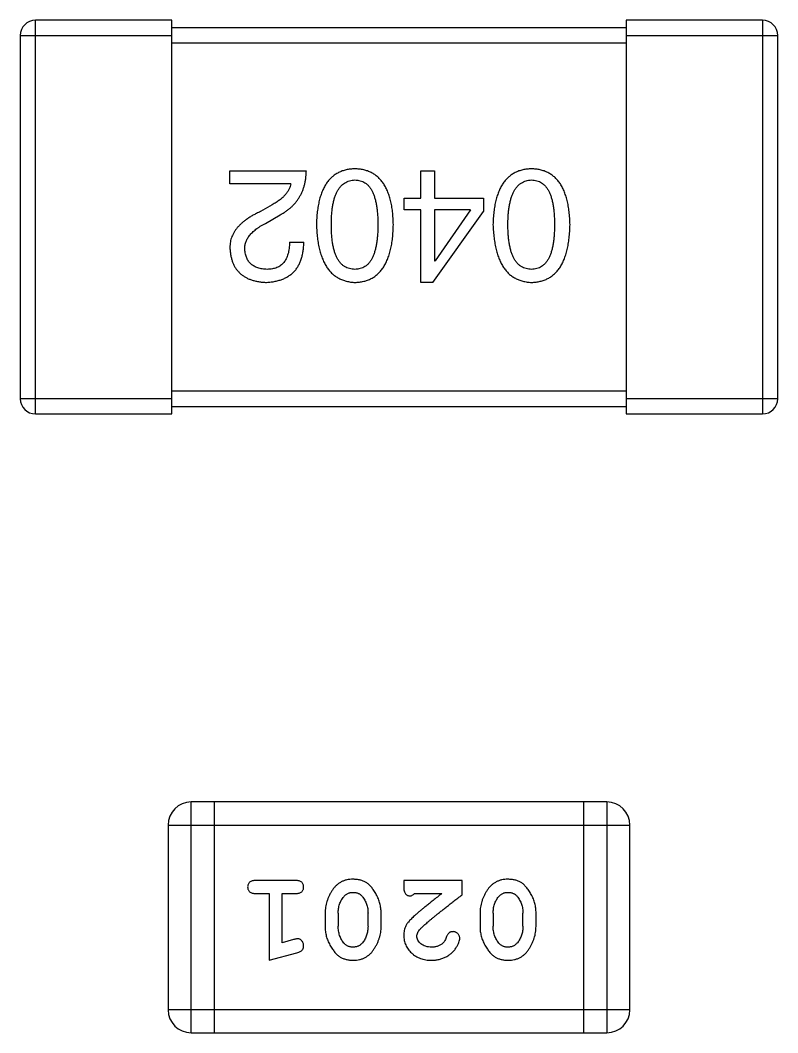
# Model space of a CAD drawing. Header units: millimetres. Extents: x 563 to 681, y 173 to 284.
# Drawn here: x 660.664 to 661.664, y 186.603 to 187.94 of the extents above; entities that cross this region are included whole.
import ezdxf

# ---------------------------------------------------------------- set-up
doc = ezdxf.new("R2010")
doc.units = ezdxf.units.MM
doc.header["$LTSCALE"] = 30.734
doc.layers.get('0').update_dxf_attribs({"linetype": 'CONTINUOUS'})

msp = doc.modelspace()

# ---------------------------------------------------------------- linework, layer by layer
at = {"linetype": 'Continuous'}
for p, q in [((660.8644, 187.9403), (660.6844, 187.9403)), ((660.6844, 187.4203), (660.6844, 187.9403)), ((660.8644, 187.4203), (660.8644, 187.9403)), ((661.6444, 187.9403), (661.4644, 187.9403)), ((661.4644, 187.9403), (661.4644, 187.4203)), ((661.6444, 187.9403), (661.6444, 187.4203)), ((661.4644, 187.9303), (660.8644, 187.9303)), ((660.6644, 187.9203), (660.8644, 187.9203)), ((660.6644, 187.9203), (660.6644, 187.4403)), ((661.4644, 187.9203), (661.6644, 187.9203)), ((661.6644, 187.4403), (661.6644, 187.9203)), ((660.8644, 187.9103), (661.4644, 187.9103)), ((660.9413, 187.7416), (661.0421, 187.7416)), ((660.9413, 187.7244), (660.9413, 187.7416)), ((661.1933, 187.7416), (661.2113, 187.7416)), ((661.1933, 187.7055), (661.1933, 187.7416)), ((661.2113, 187.7416), (661.2113, 187.7055)), ((661.0216, 187.7244), (660.9413, 187.7244)), ((661.1711, 187.7055), (661.1933, 187.7055)), ((661.1711, 187.6899), (661.1711, 187.7055)), ((661.2113, 187.7055), (661.2761, 187.7055)), ((661.2761, 187.7055), (661.2761, 187.6875)), ((660.997, 187.6965), (660.9814, 187.6875)), ((661.1933, 187.6899), (661.1711, 187.6899)), ((661.1933, 187.594), (661.1933, 187.6899)), ((661.2089, 187.594), (661.2761, 187.6875)), ((661.2589, 187.6899), (661.2113, 187.6899)), ((661.2113, 187.6899), (661.2113, 187.6227)), ((661.2589, 187.6899), (661.2121, 187.6227)), ((660.988, 187.6719), (661.0077, 187.6834)), ((661.02, 187.6473), (661.0388, 187.6473)), ((661.2113, 187.6227), (661.2121, 187.6227)), ((661.2089, 187.594), (661.1933, 187.594)), ((661.4644, 187.4503), (660.8644, 187.4503)), ((660.8644, 187.4403), (660.6644, 187.4403)), ((660.8644, 187.4303), (661.4644, 187.4303)), ((661.6644, 187.4403), (661.4644, 187.4403)), ((660.6844, 187.4203), (660.8644, 187.4203)), ((661.4644, 187.4203), (661.6444, 187.4203)), ((661.4387, 186.9077), (660.8901, 186.9077)), ((660.8901, 186.6029), (660.8901, 186.9077)), ((660.9206, 186.9077), (660.9206, 186.6029)), ((661.4082, 186.9077), (661.4082, 186.6029)), ((661.4387, 186.9077), (661.4387, 186.6029)), ((660.8596, 186.8772), (661.4692, 186.8772)), ((660.8596, 186.8772), (660.8596, 186.6333)), ((661.4692, 186.6333), (661.4692, 186.8772)), ((661.0275, 186.804), (660.9756, 186.804)), ((661.2478, 186.804), (661.1707, 186.804)), ((661.1707, 186.804), (661.1707, 186.7962)), ((661.2478, 186.7851), (661.2478, 186.804)), ((660.9756, 186.7867), (660.9929, 186.7867)), ((660.9929, 186.7867), (660.9929, 186.6986)), ((661.0102, 186.7867), (661.0275, 186.7867)), ((661.0102, 186.7218), (661.0102, 186.7867)), ((661.1848, 186.7867), (661.221, 186.7867)), ((661.0669, 186.761), (661.0669, 186.7432)), ((661.0842, 186.7607), (661.0842, 186.7435)), ((661.1235, 186.7435), (661.1235, 186.7607)), ((661.1408, 186.7432), (661.1408, 186.761)), ((661.2714, 186.761), (661.2714, 186.7432)), ((661.2887, 186.7607), (661.2887, 186.7435)), ((661.328, 186.7435), (661.328, 186.7607)), ((661.3453, 186.7432), (661.3453, 186.761)), ((661.0252, 186.7259), (661.0102, 186.7218)), ((660.9929, 186.6986), (661.0295, 186.7085)), ((661.4692, 186.6333), (660.8596, 186.6333)), ((660.8901, 186.6029), (661.4387, 186.6029))]:
    msp.add_line(p, q, dxfattribs=at)
for centre, radius, start, end in [((660.6844, 187.9203), 0.02, 90, 180), ((661.6444, 187.9203), 0.02, 0, 90), ((660.6844, 187.4403), 0.02, 180, 270), ((661.6444, 187.4403), 0.02, 270, 0), ((660.8901, 186.8772), 0.0305, 90, 180), ((661.4387, 186.8772), 0.0305, 0, 90), ((660.8901, 186.6333), 0.0305, 180, 270), ((661.4387, 186.6333), 0.0305, 270, 0)]:
    msp.add_arc(centre, radius, start, end, dxfattribs=at)
for points, knots in [([(661.0077, 187.6834), (661.009, 187.6841), (661.0117, 187.6856), (661.0155, 187.6882), (661.0191, 187.6908), (661.0224, 187.6937), (661.0255, 187.6967), (661.0283, 187.7), (661.0309, 187.7033), (661.0331, 187.7069), (661.0352, 187.7106), (661.0369, 187.7146), (661.0385, 187.7186), (661.0397, 187.7229), (661.0407, 187.7273), (661.0414, 187.7319), (661.0419, 187.7367), (661.042, 187.7399), (661.0421, 187.7416)], [0, 0, 0, 0, 0.065828, 0.130094, 0.192451, 0.254037, 0.313974, 0.373757, 0.433048, 0.492243, 0.551902, 0.611758, 0.672678, 0.734814, 0.798569, 0.863693, 0.930488, 1, 1, 1, 1]), ([(661.1062, 187.744), (661.1042, 187.7439), (661.1003, 187.7438), (661.0947, 187.7428), (661.0895, 187.7413), (661.0846, 187.7392), (661.08, 187.7366), (661.0759, 187.7333), (661.0721, 187.7295), (661.0688, 187.7252), (661.0658, 187.7202), (661.0632, 187.7147), (661.0609, 187.7087), (661.0591, 187.7021), (661.0576, 187.6949), (661.0565, 187.6872), (661.0557, 187.6789), (661.0555, 187.6732), (661.0554, 187.6703)], [0, 0, 0, 0, 0.059134, 0.115603, 0.169236, 0.221572, 0.273254, 0.32474, 0.377319, 0.431815, 0.488555, 0.548609, 0.612242, 0.680182, 0.75251, 0.829782, 0.91231, 1, 1, 1, 1]), ([(661.157, 187.6703), (661.1569, 187.6732), (661.1567, 187.6789), (661.156, 187.6872), (661.1549, 187.6949), (661.1533, 187.7021), (661.1515, 187.7087), (661.1492, 187.7147), (661.1466, 187.7202), (661.1436, 187.7252), (661.1403, 187.7296), (661.1365, 187.7333), (661.1324, 187.7366), (661.1279, 187.7392), (661.123, 187.7413), (661.1177, 187.7428), (661.1121, 187.7438), (661.1082, 187.7439), (661.1062, 187.744)], [0, 0, 0, 0, 0.087693, 0.170223, 0.247496, 0.319826, 0.387768, 0.451403, 0.511459, 0.568358, 0.622671, 0.675251, 0.726739, 0.778422, 0.830759, 0.884394, 0.940865, 1, 1, 1, 1]), ([(661.3394, 187.744), (661.3374, 187.7439), (661.3335, 187.7438), (661.3279, 187.7428), (661.3226, 187.7413), (661.3177, 187.7392), (661.3132, 187.7366), (661.3091, 187.7333), (661.3053, 187.7295), (661.3019, 187.7252), (661.2989, 187.7202), (661.2963, 187.7147), (661.2941, 187.7087), (661.2922, 187.7021), (661.2907, 187.6949), (661.2896, 187.6872), (661.2888, 187.6789), (661.2886, 187.6732), (661.2885, 187.6703)], [0, 0, 0, 0, 0.059134, 0.115603, 0.169236, 0.221572, 0.273254, 0.32474, 0.377319, 0.431815, 0.488555, 0.548609, 0.612242, 0.680182, 0.75251, 0.829782, 0.91231, 1, 1, 1, 1]), ([(661.3902, 187.6703), (661.3901, 187.6732), (661.3899, 187.6789), (661.3891, 187.6872), (661.388, 187.6949), (661.3865, 187.7021), (661.3846, 187.7087), (661.3824, 187.7147), (661.3798, 187.7202), (661.3768, 187.7252), (661.3734, 187.7296), (661.3697, 187.7333), (661.3655, 187.7366), (661.361, 187.7392), (661.3561, 187.7413), (661.3509, 187.7428), (661.3452, 187.7438), (661.3414, 187.7439), (661.3394, 187.744)], [0, 0, 0, 0, 0.087693, 0.170223, 0.247496, 0.319826, 0.387768, 0.451403, 0.511459, 0.568358, 0.622671, 0.675251, 0.726739, 0.778422, 0.830759, 0.884394, 0.940865, 1, 1, 1, 1]), ([(661.0216, 187.7244), (661.0213, 187.7231), (661.0208, 187.7204), (661.0192, 187.7167), (661.017, 187.713), (661.0142, 187.7095), (661.0108, 187.706), (661.0068, 187.7027), (661.0021, 187.6995), (660.9988, 187.6975), (660.997, 187.6965)], [0, 0, 0, 0, 0.103034, 0.208166, 0.318255, 0.434664, 0.559728, 0.695394, 0.841708, 1, 1, 1, 1]), ([(661.0751, 187.6703), (661.0751, 187.6726), (661.0751, 187.6772), (661.0755, 187.6838), (661.0761, 187.6899), (661.0769, 187.6956), (661.078, 187.7009), (661.0793, 187.7057), (661.0809, 187.7101), (661.0827, 187.7141), (661.0848, 187.7176), (661.0871, 187.7206), (661.0897, 187.7232), (661.0925, 187.7253), (661.0956, 187.727), (661.0989, 187.7283), (661.1025, 187.729), (661.105, 187.7292), (661.1062, 187.7293)], [0, 0, 0, 0, 0.094834, 0.184067, 0.267029, 0.344713, 0.417334, 0.484367, 0.546941, 0.604717, 0.65953, 0.710539, 0.759381, 0.806382, 0.853027, 0.900623, 0.949121, 1, 1, 1, 1]), ([(661.1062, 187.7293), (661.1074, 187.7292), (661.1098, 187.7291), (661.1133, 187.7285), (661.1166, 187.7273), (661.1195, 187.7256), (661.1223, 187.7235), (661.1248, 187.721), (661.1271, 187.718), (661.1291, 187.7145), (661.1308, 187.7105), (661.1324, 187.7061), (661.1336, 187.7013), (661.1347, 187.696), (661.1355, 187.6902), (661.1361, 187.6839), (661.1365, 187.6773), (661.1365, 187.6726), (661.1365, 187.6703)], [0, 0, 0, 0, 0.049766, 0.097012, 0.143225, 0.188786, 0.235079, 0.282962, 0.333687, 0.387747, 0.445963, 0.508657, 0.576545, 0.649868, 0.72822, 0.812712, 0.903543, 1, 1, 1, 1]), ([(661.3082, 187.6703), (661.3082, 187.6726), (661.3083, 187.6772), (661.3086, 187.6838), (661.3092, 187.6899), (661.3101, 187.6956), (661.3112, 187.7009), (661.3125, 187.7057), (661.3141, 187.7101), (661.3159, 187.7141), (661.318, 187.7176), (661.3203, 187.7206), (661.3228, 187.7232), (661.3257, 187.7253), (661.3288, 187.727), (661.3321, 187.7283), (661.3356, 187.729), (661.3381, 187.7292), (661.3394, 187.7293)], [0, 0, 0, 0, 0.094834, 0.184067, 0.267029, 0.344713, 0.417334, 0.484367, 0.546941, 0.604717, 0.65953, 0.710539, 0.759381, 0.806382, 0.853027, 0.900623, 0.949121, 1, 1, 1, 1]), ([(661.3394, 187.7293), (661.3406, 187.7292), (661.343, 187.7291), (661.3465, 187.7285), (661.3497, 187.7273), (661.3527, 187.7256), (661.3554, 187.7235), (661.358, 187.721), (661.3602, 187.718), (661.3622, 187.7145), (661.364, 187.7105), (661.3656, 187.7061), (661.3668, 187.7013), (661.3679, 187.696), (661.3687, 187.6902), (661.3693, 187.6839), (661.3696, 187.6773), (661.3697, 187.6726), (661.3697, 187.6703)], [0, 0, 0, 0, 0.049766, 0.097012, 0.143225, 0.188786, 0.235079, 0.282962, 0.333687, 0.387747, 0.445963, 0.508657, 0.576545, 0.649868, 0.72822, 0.812712, 0.903543, 1, 1, 1, 1]), ([(660.9814, 187.6875), (660.9797, 187.6867), (660.9764, 187.6852), (660.9717, 187.6827), (660.9673, 187.6801), (660.9633, 187.6774), (660.9596, 187.6746), (660.9562, 187.6718), (660.9532, 187.6688), (660.9505, 187.6658), (660.9481, 187.6627), (660.9461, 187.6595), (660.9445, 187.6562), (660.9431, 187.6528), (660.9421, 187.6493), (660.9415, 187.6457), (660.9412, 187.642), (660.9412, 187.6395), (660.9413, 187.6383)], [0, 0, 0, 0, 0.082731, 0.161257, 0.236138, 0.307554, 0.375712, 0.440848, 0.502916, 0.562567, 0.619798, 0.675716, 0.73039, 0.78386, 0.837315, 0.890547, 0.944917, 1, 1, 1, 1]), ([(660.9609, 187.6375), (660.9609, 187.6383), (660.9608, 187.6399), (660.961, 187.6423), (660.9614, 187.6447), (660.962, 187.647), (660.9629, 187.6493), (660.964, 187.6516), (660.9653, 187.6538), (660.9669, 187.6559), (660.9687, 187.6581), (660.9708, 187.6602), (660.9731, 187.6622), (660.9756, 187.6643), (660.9783, 187.6662), (660.9813, 187.6682), (660.9846, 187.6701), (660.9868, 187.6713), (660.988, 187.6719)], [0, 0, 0, 0, 0.052237, 0.103888, 0.155485, 0.207395, 0.259864, 0.31356, 0.369176, 0.4266, 0.486836, 0.550048, 0.61567, 0.685271, 0.75824, 0.834614, 0.915635, 1, 1, 1, 1]), ([(661.0554, 187.6703), (661.0555, 187.6672), (661.0558, 187.6614), (661.0566, 187.6529), (661.0578, 187.645), (661.0594, 187.6377), (661.0613, 187.6309), (661.0635, 187.6247), (661.0662, 187.619), (661.0692, 187.6139), (661.0726, 187.6094), (661.0763, 187.6054), (661.0804, 187.6021), (661.0849, 187.5993), (661.0897, 187.5971), (661.0949, 187.5955), (661.1004, 187.5944), (661.1043, 187.5941), (661.1062, 187.594)], [0, 0, 0, 0, 0.088475, 0.171606, 0.249595, 0.322626, 0.391327, 0.455765, 0.516374, 0.573675, 0.628522, 0.681161, 0.732559, 0.783563, 0.83504, 0.887639, 0.942585, 1, 1, 1, 1]), ([(661.1062, 187.6112), (661.105, 187.6113), (661.1025, 187.6114), (661.0989, 187.6121), (661.0956, 187.6132), (661.0925, 187.6148), (661.0897, 187.617), (661.0871, 187.6195), (661.0848, 187.6226), (661.0827, 187.626), (661.0809, 187.63), (661.0793, 187.6344), (661.078, 187.6392), (661.0769, 187.6446), (661.0761, 187.6503), (661.0755, 187.6566), (661.0751, 187.6633), (661.0751, 187.6679), (661.0751, 187.6703)], [0, 0, 0, 0, 0.050604, 0.098688, 0.145699, 0.191791, 0.238625, 0.286717, 0.337546, 0.391814, 0.449755, 0.512106, 0.579685, 0.652048, 0.730262, 0.814146, 0.904281, 1, 1, 1, 1]), ([(661.1365, 187.6703), (661.1365, 187.6679), (661.1365, 187.6633), (661.1361, 187.6566), (661.1355, 187.6503), (661.1348, 187.6446), (661.1336, 187.6393), (661.1324, 187.6344), (661.1308, 187.63), (661.1291, 187.6261), (661.1271, 187.6226), (661.1248, 187.6195), (661.1223, 187.617), (661.1196, 187.6149), (661.1166, 187.6132), (661.1133, 187.6121), (661.1098, 187.6114), (661.1074, 187.6113), (661.1062, 187.6112)], [0, 0, 0, 0, 0.096452, 0.187278, 0.271765, 0.350519, 0.423437, 0.491321, 0.554011, 0.612224, 0.666281, 0.717003, 0.764884, 0.811423, 0.856783, 0.902993, 0.950236, 1, 1, 1, 1]), ([(661.1062, 187.594), (661.1082, 187.5941), (661.1121, 187.5943), (661.1177, 187.5953), (661.123, 187.5969), (661.1279, 187.599), (661.1324, 187.6017), (661.1365, 187.6051), (661.1403, 187.609), (661.1436, 187.6135), (661.1466, 187.6186), (661.1492, 187.6243), (661.1515, 187.6305), (661.1533, 187.6374), (661.1549, 187.6448), (661.156, 187.6527), (661.1567, 187.6613), (661.1569, 187.6672), (661.157, 187.6703)], [0, 0, 0, 0, 0.057911, 0.113262, 0.165956, 0.217443, 0.268511, 0.319665, 0.372, 0.426129, 0.483365, 0.543779, 0.607756, 0.676562, 0.749704, 0.827713, 0.911177, 1, 1, 1, 1]), ([(661.2885, 187.6703), (661.2887, 187.6672), (661.2889, 187.6614), (661.2898, 187.6529), (661.291, 187.645), (661.2925, 187.6377), (661.2944, 187.6309), (661.2967, 187.6247), (661.2993, 187.619), (661.3023, 187.6139), (661.3057, 187.6094), (661.3094, 187.6054), (661.3135, 187.6021), (661.318, 187.5993), (661.3228, 187.5971), (661.328, 187.5955), (661.3336, 187.5944), (661.3374, 187.5941), (661.3394, 187.594)], [0, 0, 0, 0, 0.088475, 0.171606, 0.249595, 0.322626, 0.391327, 0.455765, 0.516374, 0.573675, 0.628522, 0.681161, 0.732559, 0.783563, 0.83504, 0.887639, 0.942585, 1, 1, 1, 1]), ([(661.3394, 187.6112), (661.3381, 187.6113), (661.3357, 187.6114), (661.3321, 187.6121), (661.3288, 187.6132), (661.3257, 187.6148), (661.3229, 187.617), (661.3203, 187.6195), (661.318, 187.6226), (661.3159, 187.626), (661.3141, 187.63), (661.3125, 187.6344), (661.3112, 187.6392), (661.3101, 187.6446), (661.3092, 187.6503), (661.3086, 187.6566), (661.3083, 187.6633), (661.3082, 187.6679), (661.3082, 187.6703)], [0, 0, 0, 0, 0.050604, 0.098688, 0.145699, 0.191791, 0.238625, 0.286717, 0.337546, 0.391814, 0.449755, 0.512106, 0.579685, 0.652048, 0.730262, 0.814146, 0.904281, 1, 1, 1, 1]), ([(661.3394, 187.594), (661.3414, 187.5941), (661.3452, 187.5943), (661.3509, 187.5953), (661.3561, 187.5969), (661.361, 187.599), (661.3655, 187.6017), (661.3697, 187.6051), (661.3734, 187.609), (661.3768, 187.6135), (661.3798, 187.6186), (661.3824, 187.6243), (661.3846, 187.6305), (661.3865, 187.6374), (661.388, 187.6448), (661.3891, 187.6527), (661.3899, 187.6613), (661.3901, 187.6672), (661.3902, 187.6703)], [0, 0, 0, 0, 0.057911, 0.113262, 0.165956, 0.217443, 0.268511, 0.319665, 0.372, 0.426129, 0.483365, 0.543779, 0.607756, 0.676562, 0.749704, 0.827713, 0.911177, 1, 1, 1, 1]), ([(661.3697, 187.6703), (661.3697, 187.6679), (661.3696, 187.6633), (661.3693, 187.6566), (661.3687, 187.6503), (661.3679, 187.6446), (661.3668, 187.6393), (661.3656, 187.6344), (661.364, 187.63), (661.3622, 187.6261), (661.3602, 187.6226), (661.358, 187.6195), (661.3554, 187.617), (661.3527, 187.6149), (661.3497, 187.6132), (661.3465, 187.6121), (661.343, 187.6114), (661.3406, 187.6113), (661.3394, 187.6112)], [0, 0, 0, 0, 0.096452, 0.187278, 0.271765, 0.350519, 0.423437, 0.491321, 0.554011, 0.612224, 0.666281, 0.717003, 0.764884, 0.811423, 0.856783, 0.902993, 0.950236, 1, 1, 1, 1]), ([(660.988, 187.594), (660.99, 187.5941), (660.994, 187.5943), (660.9996, 187.5951), (661.005, 187.5963), (661.0099, 187.5979), (661.0144, 187.5998), (661.0186, 187.6022), (661.0224, 187.6049), (661.0258, 187.6081), (661.0288, 187.6117), (661.0314, 187.6156), (661.0336, 187.6199), (661.0354, 187.6247), (661.0369, 187.6298), (661.0379, 187.6353), (661.0386, 187.6412), (661.0387, 187.6452), (661.0388, 187.6473)], [0, 0, 0, 0, 0.07282, 0.141057, 0.2062, 0.267672, 0.326735, 0.383519, 0.439188, 0.494454, 0.549628, 0.605958, 0.66397, 0.72402, 0.787502, 0.854127, 0.925065, 1, 1, 1, 1]), ([(661.02, 187.6473), (661.0199, 187.6458), (661.0198, 187.643), (661.0194, 187.6389), (661.0188, 187.6351), (661.0179, 187.6316), (661.0168, 187.6283), (661.0155, 187.6253), (661.014, 187.6227), (661.0122, 187.6203), (661.0103, 187.6181), (661.0081, 187.6163), (661.0057, 187.6147), (661.0031, 187.6134), (661.0002, 187.6125), (660.9972, 187.6118), (660.9939, 187.6113), (660.9916, 187.6113), (660.9905, 187.6112)], [0, 0, 0, 0, 0.082594, 0.15978, 0.232961, 0.301462, 0.365595, 0.426678, 0.484662, 0.540809, 0.595146, 0.648401, 0.702272, 0.757102, 0.813447, 0.872233, 0.934055, 1, 1, 1, 1]), ([(660.9413, 187.6383), (660.9414, 187.6366), (660.9417, 187.6333), (660.9425, 187.6285), (660.9436, 187.624), (660.945, 187.6199), (660.9468, 187.616), (660.9489, 187.6124), (660.9514, 187.6092), (660.9541, 187.6063), (660.9572, 187.6036), (660.9607, 187.6013), (660.9644, 187.5993), (660.9685, 187.5976), (660.9729, 187.5963), (660.9777, 187.5952), (660.9827, 187.5944), (660.9862, 187.5942), (660.988, 187.594)], [0, 0, 0, 0, 0.070688, 0.137741, 0.201612, 0.262778, 0.321223, 0.378455, 0.434411, 0.490146, 0.546362, 0.603392, 0.662208, 0.723401, 0.787372, 0.85442, 0.925153, 1, 1, 1, 1]), ([(660.9905, 187.6112), (660.9893, 187.6113), (660.9871, 187.6114), (660.9839, 187.6118), (660.981, 187.6124), (660.9782, 187.6131), (660.9756, 187.6141), (660.9732, 187.6152), (660.9711, 187.6166), (660.9691, 187.6181), (660.9674, 187.6199), (660.9658, 187.6218), (660.9645, 187.624), (660.9633, 187.6263), (660.9625, 187.6288), (660.9617, 187.6315), (660.9612, 187.6344), (660.961, 187.6364), (660.9609, 187.6375)], [0, 0, 0, 0, 0.076112, 0.148436, 0.216883, 0.281466, 0.34298, 0.402356, 0.459881, 0.51546, 0.571111, 0.62658, 0.683162, 0.741007, 0.801404, 0.863825, 0.930544, 1, 1, 1, 1]), ([(660.9756, 186.804), (660.9747, 186.804), (660.973, 186.804), (660.9707, 186.8035), (660.9688, 186.8028), (660.9672, 186.8017), (660.966, 186.8004), (660.9652, 186.7988), (660.9647, 186.7972), (660.9646, 186.796), (660.9646, 186.7954)], [0, 0, 0, 0, 0.169012, 0.317488, 0.445429, 0.560977, 0.67065, 0.776666, 0.88492, 1, 1, 1, 1]), ([(661.0385, 186.7954), (661.0385, 186.796), (661.0384, 186.7972), (661.0379, 186.7988), (661.0371, 186.8004), (661.036, 186.8017), (661.0344, 186.8028), (661.0324, 186.8035), (661.0301, 186.804), (661.0284, 186.804), (661.0275, 186.804)], [0, 0, 0, 0, 0.115051, 0.223278, 0.329269, 0.437893, 0.554681, 0.682591, 0.83103, 1, 1, 1, 1]), ([(661.1038, 186.8056), (661.1023, 186.8056), (661.0995, 186.8055), (661.0954, 186.8048), (661.0916, 186.8037), (661.088, 186.8021), (661.0847, 186.8), (661.0816, 186.7975), (661.0788, 186.7946), (661.0764, 186.7912), (661.0742, 186.7876), (661.0722, 186.7839), (661.0706, 186.7802), (661.0692, 186.7764), (661.0682, 186.7726), (661.0674, 186.7688), (661.0669, 186.7649), (661.0669, 186.7623), (661.0669, 186.761)], [0, 0, 0, 0, 0.067217, 0.131051, 0.19272, 0.252824, 0.312745, 0.373449, 0.436041, 0.501494, 0.567761, 0.632087, 0.695096, 0.757109, 0.817993, 0.878657, 0.939311, 1, 1, 1, 1]), ([(661.1408, 186.761), (661.1408, 186.7621), (661.1407, 186.7642), (661.1404, 186.7674), (661.14, 186.7705), (661.1392, 186.7736), (661.1384, 186.7766), (661.1372, 186.7796), (661.136, 186.7826), (661.1345, 186.7855), (661.1329, 186.7882), (661.1313, 186.7907), (661.1297, 186.793), (661.128, 186.7952), (661.1263, 186.797), (661.1246, 186.7987), (661.1229, 186.8001), (661.1205, 186.8017), (661.1173, 186.8033), (661.1131, 186.8046), (661.1086, 186.8055), (661.1054, 186.8055), (661.1038, 186.8056)], [0, 0, 0, 0, 0.049886, 0.09882, 0.148132, 0.19689, 0.246038, 0.295176, 0.345305, 0.395692, 0.445312, 0.491875, 0.535813, 0.577009, 0.616081, 0.652689, 0.687585, 0.720206, 0.785062, 0.85223, 0.923759, 1, 1, 1, 1]), ([(661.3083, 186.8056), (661.3068, 186.8056), (661.304, 186.8055), (661.2999, 186.8048), (661.2961, 186.8037), (661.2925, 186.8021), (661.2892, 186.8), (661.2861, 186.7975), (661.2833, 186.7946), (661.2809, 186.7912), (661.2787, 186.7876), (661.2767, 186.7839), (661.2751, 186.7802), (661.2737, 186.7764), (661.2727, 186.7726), (661.2719, 186.7688), (661.2715, 186.7649), (661.2714, 186.7623), (661.2714, 186.761)], [0, 0, 0, 0, 0.067217, 0.131051, 0.19272, 0.252824, 0.312745, 0.373449, 0.436041, 0.501494, 0.567761, 0.632087, 0.695096, 0.757109, 0.817993, 0.878657, 0.939311, 1, 1, 1, 1]), ([(661.3453, 186.761), (661.3453, 186.7621), (661.3453, 186.7642), (661.3449, 186.7674), (661.3445, 186.7705), (661.3438, 186.7736), (661.3429, 186.7766), (661.3418, 186.7796), (661.3405, 186.7826), (661.339, 186.7855), (661.3374, 186.7882), (661.3358, 186.7907), (661.3342, 186.793), (661.3325, 186.7952), (661.3308, 186.797), (661.3291, 186.7987), (661.3274, 186.8001), (661.325, 186.8017), (661.3219, 186.8033), (661.3177, 186.8046), (661.3131, 186.8055), (661.3099, 186.8055), (661.3083, 186.8056)], [0, 0, 0, 0, 0.049886, 0.09882, 0.148132, 0.19689, 0.246038, 0.295176, 0.345305, 0.395692, 0.445312, 0.491875, 0.535813, 0.577009, 0.616081, 0.652689, 0.687585, 0.720206, 0.785062, 0.85223, 0.923759, 1, 1, 1, 1]), ([(660.9646, 186.7954), (660.9646, 186.7948), (660.9647, 186.7936), (660.9652, 186.7919), (660.966, 186.7904), (660.9672, 186.7891), (660.9688, 186.788), (660.9707, 186.7872), (660.973, 186.7868), (660.9747, 186.7867), (660.9756, 186.7867)], [0, 0, 0, 0, 0.11517, 0.223509, 0.328254, 0.438012, 0.553651, 0.682263, 0.830856, 1, 1, 1, 1]), ([(661.0275, 186.7867), (661.0284, 186.7867), (661.0301, 186.7868), (661.0324, 186.7872), (661.0344, 186.788), (661.036, 186.7891), (661.0371, 186.7904), (661.0379, 186.7919), (661.0384, 186.7936), (661.0385, 186.7948), (661.0385, 186.7954)], [0, 0, 0, 0, 0.169102, 0.317658, 0.446239, 0.563118, 0.671828, 0.776546, 0.884858, 1, 1, 1, 1]), ([(661.0914, 186.7825), (661.0918, 186.7829), (661.0926, 186.7839), (661.0939, 186.785), (661.0954, 186.786), (661.0969, 186.7869), (661.0985, 186.7875), (661.1001, 186.788), (661.1019, 186.7882), (661.1031, 186.7883), (661.1037, 186.7883)], [0, 0, 0, 0, 0.129853, 0.25607, 0.380154, 0.49978, 0.62208, 0.743277, 0.868791, 1, 1, 1, 1]), ([(661.1037, 186.7883), (661.1043, 186.7883), (661.1056, 186.7883), (661.1074, 186.788), (661.1091, 186.7876), (661.1107, 186.787), (661.1122, 186.7863), (661.1135, 186.7853), (661.1147, 186.7843), (661.1155, 186.7834), (661.1158, 186.783)], [0, 0, 0, 0, 0.139844, 0.271849, 0.399162, 0.521619, 0.6402, 0.758957, 0.87828, 1, 1, 1, 1]), ([(661.1707, 186.7962), (661.1707, 186.7951), (661.1707, 186.7931), (661.1712, 186.7904), (661.1719, 186.7882), (661.1729, 186.7864), (661.1742, 186.7851), (661.1758, 186.7842), (661.1775, 186.7837), (661.1787, 186.7836), (661.1793, 186.7836)], [0, 0, 0, 0, 0.1844, 0.34094, 0.473574, 0.586824, 0.690029, 0.789175, 0.890445, 1, 1, 1, 1]), ([(661.2959, 186.7825), (661.2963, 186.7829), (661.2971, 186.7839), (661.2985, 186.785), (661.2999, 186.786), (661.3014, 186.7869), (661.303, 186.7875), (661.3046, 186.788), (661.3064, 186.7882), (661.3076, 186.7883), (661.3082, 186.7883)], [0, 0, 0, 0, 0.129853, 0.25607, 0.380154, 0.49978, 0.62208, 0.743277, 0.868791, 1, 1, 1, 1]), ([(661.3082, 186.7883), (661.3089, 186.7883), (661.3101, 186.7883), (661.3119, 186.788), (661.3136, 186.7876), (661.3152, 186.787), (661.3167, 186.7863), (661.318, 186.7853), (661.3193, 186.7843), (661.32, 186.7834), (661.3204, 186.783)], [0, 0, 0, 0, 0.139844, 0.271849, 0.399162, 0.521619, 0.6402, 0.758957, 0.87828, 1, 1, 1, 1]), ([(661.0842, 186.7607), (661.0842, 186.7618), (661.0842, 186.7638), (661.0846, 186.7669), (661.0851, 186.7698), (661.086, 186.7726), (661.0869, 186.7753), (661.0882, 186.7778), (661.0897, 186.7803), (661.0908, 186.7817), (661.0914, 186.7825)], [0, 0, 0, 0, 0.135449, 0.266263, 0.393429, 0.516942, 0.639128, 0.758779, 0.879341, 1, 1, 1, 1]), ([(661.1158, 186.783), (661.1165, 186.7822), (661.1177, 186.7806), (661.1192, 186.7781), (661.1206, 186.7755), (661.1216, 186.7727), (661.1225, 186.7699), (661.1231, 186.7669), (661.1234, 186.7638), (661.1235, 186.7618), (661.1235, 186.7607)], [0, 0, 0, 0, 0.124927, 0.248361, 0.370889, 0.492583, 0.61616, 0.741472, 0.869044, 1, 1, 1, 1]), ([(661.1793, 186.7836), (661.1798, 186.7836), (661.1807, 186.7837), (661.1821, 186.7844), (661.1835, 186.7854), (661.1844, 186.7862), (661.1848, 186.7867)], [0, 0, 0, 0, 0.20611, 0.432681, 0.695597, 1, 1, 1, 1]), ([(661.221, 186.7867), (661.219, 186.7852), (661.2152, 186.7822), (661.2097, 186.7778), (661.2048, 186.7739), (661.2003, 186.7703), (661.1964, 186.7672), (661.1929, 186.7643), (661.19, 186.7619), (661.1883, 186.7604), (661.1875, 186.7597)], [0, 0, 0, 0, 0.176662, 0.337826, 0.484741, 0.617764, 0.73494, 0.837793, 0.926412, 1, 1, 1, 1]), ([(661.1928, 186.7402), (661.1932, 186.7406), (661.1942, 186.7416), (661.1958, 186.7431), (661.1976, 186.7449), (661.1998, 186.7468), (661.2023, 186.7489), (661.205, 186.7513), (661.208, 186.7538), (661.2113, 186.7565), (661.2149, 186.7594), (661.2188, 186.7625), (661.2229, 186.7658), (661.2273, 186.7693), (661.2321, 186.773), (661.237, 186.7769), (661.2423, 186.7809), (661.2459, 186.7837), (661.2478, 186.7851)], [0, 0, 0, 0, 0.026647, 0.057942, 0.094152, 0.134806, 0.180631, 0.231142, 0.286385, 0.346321, 0.411439, 0.481035, 0.555329, 0.634592, 0.718826, 0.807759, 0.901393, 1, 1, 1, 1]), ([(661.2887, 186.7607), (661.2887, 186.7618), (661.2888, 186.7638), (661.2891, 186.7669), (661.2896, 186.7698), (661.2905, 186.7726), (661.2914, 186.7753), (661.2927, 186.7778), (661.2942, 186.7803), (661.2953, 186.7817), (661.2959, 186.7825)], [0, 0, 0, 0, 0.135449, 0.266263, 0.393429, 0.516942, 0.639128, 0.758779, 0.879341, 1, 1, 1, 1]), ([(661.3204, 186.783), (661.321, 186.7822), (661.3222, 186.7806), (661.3237, 186.7781), (661.3251, 186.7755), (661.3261, 186.7727), (661.327, 186.7699), (661.3276, 186.7669), (661.3279, 186.7638), (661.328, 186.7618), (661.328, 186.7607)], [0, 0, 0, 0, 0.124927, 0.248361, 0.370889, 0.492583, 0.61616, 0.741472, 0.869044, 1, 1, 1, 1]), ([(661.1875, 186.7597), (661.1866, 186.7589), (661.1849, 186.7574), (661.1825, 186.7552), (661.1804, 186.7531), (661.1785, 186.7511), (661.1769, 186.7492), (661.1756, 186.7475), (661.1744, 186.7458), (661.1733, 186.7438), (661.1722, 186.7412), (661.1713, 186.738), (661.1708, 186.7348), (661.1707, 186.7325), (661.1707, 186.7314)], [0, 0, 0, 0, 0.103002, 0.197728, 0.285279, 0.365235, 0.437224, 0.502446, 0.560545, 0.611446, 0.707576, 0.80349, 0.900532, 1, 1, 1, 1]), ([(661.0669, 186.7432), (661.0669, 186.7422), (661.0669, 186.74), (661.0672, 186.7368), (661.0677, 186.7337), (661.0684, 186.7306), (661.0693, 186.7275), (661.0704, 186.7245), (661.0717, 186.7216), (661.0732, 186.7187), (661.0748, 186.716), (661.0765, 186.7134), (661.0781, 186.7111), (661.0798, 186.709), (661.0815, 186.7071), (661.0832, 186.7055), (661.085, 186.704), (661.0873, 186.7025), (661.0905, 186.7009), (661.0947, 186.6996), (661.0992, 186.6988), (661.1024, 186.6987), (661.104, 186.6986)], [0, 0, 0, 0, 0.049855, 0.099516, 0.148482, 0.19758, 0.246804, 0.296268, 0.346517, 0.397047, 0.446826, 0.49336, 0.537801, 0.579207, 0.617974, 0.654833, 0.689171, 0.722088, 0.786392, 0.853518, 0.924186, 1, 1, 1, 1]), ([(661.0917, 186.7212), (661.0911, 186.722), (661.0899, 186.7236), (661.0884, 186.7261), (661.0871, 186.7288), (661.086, 186.7315), (661.0852, 186.7344), (661.0846, 186.7373), (661.0842, 186.7404), (661.0842, 186.7425), (661.0842, 186.7435)], [0, 0, 0, 0, 0.125331, 0.248948, 0.371201, 0.494032, 0.616811, 0.742104, 0.868849, 1, 1, 1, 1]), ([(661.104, 186.6986), (661.1054, 186.6987), (661.1082, 186.6987), (661.1123, 186.6994), (661.1162, 186.7006), (661.1197, 186.7021), (661.123, 186.7042), (661.1261, 186.7067), (661.1289, 186.7097), (661.1313, 186.7131), (661.1335, 186.7167), (661.1355, 186.7204), (661.1371, 186.7241), (661.1385, 186.7278), (661.1395, 186.7316), (661.1403, 186.7355), (661.1407, 186.7393), (661.1408, 186.7419), (661.1408, 186.7432)], [0, 0, 0, 0, 0.06692, 0.130834, 0.19258, 0.252759, 0.312631, 0.373411, 0.436359, 0.501894, 0.568244, 0.632472, 0.69556, 0.757163, 0.818592, 0.878885, 0.939235, 1, 1, 1, 1]), ([(661.1235, 186.7435), (661.1235, 186.7424), (661.1234, 186.7404), (661.1231, 186.7373), (661.1225, 186.7344), (661.1217, 186.7316), (661.1207, 186.7289), (661.1194, 186.7264), (661.118, 186.724), (661.1168, 186.7225), (661.1162, 186.7217)], [0, 0, 0, 0, 0.135446, 0.266257, 0.393419, 0.517936, 0.639137, 0.758785, 0.879345, 1, 1, 1, 1]), ([(661.188, 186.7305), (661.1881, 186.7312), (661.1882, 186.7329), (661.1892, 186.7353), (661.1907, 186.7378), (661.192, 186.7393), (661.1928, 186.7402)], [0, 0, 0, 0, 0.212836, 0.442809, 0.70317, 1, 1, 1, 1]), ([(661.2358, 186.7364), (661.2353, 186.7364), (661.2344, 186.7363), (661.233, 186.736), (661.2317, 186.7356), (661.2306, 186.7349), (661.2296, 186.734), (661.2287, 186.7328), (661.2279, 186.7314), (661.2275, 186.7304), (661.2273, 186.7298)], [0, 0, 0, 0, 0.127347, 0.246131, 0.359406, 0.470543, 0.586092, 0.711469, 0.847022, 1, 1, 1, 1]), ([(661.2446, 186.7279), (661.2446, 186.7285), (661.2445, 186.7296), (661.244, 186.7311), (661.2432, 186.7326), (661.2421, 186.7339), (661.2407, 186.735), (661.2392, 186.7358), (661.2375, 186.7363), (661.2364, 186.7364), (661.2358, 186.7364)], [0, 0, 0, 0, 0.120856, 0.239483, 0.360995, 0.490166, 0.620982, 0.746416, 0.870253, 1, 1, 1, 1]), ([(661.2714, 186.7432), (661.2714, 186.7422), (661.2714, 186.74), (661.2717, 186.7368), (661.2723, 186.7337), (661.2729, 186.7306), (661.2738, 186.7275), (661.275, 186.7245), (661.2763, 186.7216), (661.2778, 186.7187), (661.2794, 186.716), (661.281, 186.7134), (661.2826, 186.7111), (661.2843, 186.709), (661.286, 186.7071), (661.2877, 186.7055), (661.2895, 186.704), (661.2918, 186.7025), (661.295, 186.7009), (661.2992, 186.6996), (661.3037, 186.6988), (661.3069, 186.6987), (661.3085, 186.6986)], [0, 0, 0, 0, 0.049855, 0.099516, 0.148482, 0.19758, 0.246804, 0.296268, 0.346517, 0.397047, 0.446826, 0.49336, 0.537801, 0.579207, 0.617974, 0.654833, 0.689171, 0.722088, 0.786392, 0.853518, 0.924186, 1, 1, 1, 1]), ([(661.2962, 186.7212), (661.2956, 186.722), (661.2944, 186.7236), (661.2929, 186.7261), (661.2916, 186.7288), (661.2905, 186.7315), (661.2897, 186.7344), (661.2891, 186.7373), (661.2887, 186.7404), (661.2887, 186.7425), (661.2887, 186.7435)], [0, 0, 0, 0, 0.125331, 0.248948, 0.371201, 0.494032, 0.616811, 0.742104, 0.868849, 1, 1, 1, 1]), ([(661.3085, 186.6986), (661.3099, 186.6987), (661.3128, 186.6987), (661.3168, 186.6994), (661.3207, 186.7006), (661.3243, 186.7021), (661.3276, 186.7042), (661.3306, 186.7067), (661.3334, 186.7097), (661.3359, 186.7131), (661.3381, 186.7167), (661.34, 186.7204), (661.3416, 186.7241), (661.343, 186.7278), (661.344, 186.7316), (661.3448, 186.7355), (661.3452, 186.7393), (661.3453, 186.7419), (661.3453, 186.7432)], [0, 0, 0, 0, 0.06692, 0.130834, 0.19258, 0.252759, 0.312631, 0.373411, 0.436359, 0.501894, 0.568244, 0.632472, 0.69556, 0.757163, 0.818592, 0.878885, 0.939235, 1, 1, 1, 1]), ([(661.328, 186.7435), (661.328, 186.7424), (661.3279, 186.7404), (661.3276, 186.7373), (661.327, 186.7344), (661.3262, 186.7316), (661.3252, 186.7289), (661.3239, 186.7264), (661.3225, 186.724), (661.3213, 186.7225), (661.3208, 186.7217)], [0, 0, 0, 0, 0.135446, 0.266257, 0.393419, 0.517936, 0.639137, 0.758785, 0.879345, 1, 1, 1, 1]), ([(661.0307, 186.7269), (661.0303, 186.7269), (661.0296, 186.7269), (661.0283, 186.7267), (661.0268, 186.7263), (661.0258, 186.7261), (661.0252, 186.7259)], [0, 0, 0, 0, 0.183151, 0.413144, 0.682305, 1, 1, 1, 1]), ([(661.0385, 186.7177), (661.0385, 186.7183), (661.0385, 186.7195), (661.038, 186.7213), (661.0373, 186.7229), (661.0363, 186.7243), (661.035, 186.7255), (661.0337, 186.7263), (661.0322, 186.7268), (661.0312, 186.7269), (661.0307, 186.7269)], [0, 0, 0, 0, 0.138815, 0.27042, 0.39836, 0.52875, 0.654955, 0.771147, 0.884581, 1, 1, 1, 1]), ([(661.1162, 186.7217), (661.1158, 186.7213), (661.115, 186.7204), (661.1137, 186.7192), (661.1123, 186.7182), (661.1108, 186.7173), (661.1092, 186.7167), (661.1075, 186.7163), (661.1057, 186.716), (661.1045, 186.7159), (661.1039, 186.7159)], [0, 0, 0, 0, 0.13042, 0.256046, 0.378133, 0.498725, 0.620452, 0.742761, 0.869406, 1, 1, 1, 1]), ([(661.1707, 186.7314), (661.1707, 186.7303), (661.1708, 186.7281), (661.1713, 186.7248), (661.1721, 186.7217), (661.1732, 186.7188), (661.1747, 186.7159), (661.1765, 186.7132), (661.1786, 186.7106), (661.181, 186.7082), (661.1836, 186.7059), (661.1865, 186.704), (661.1895, 186.7023), (661.1927, 186.7009), (661.1961, 186.6999), (661.1997, 186.6991), (661.2035, 186.6987), (661.206, 186.6986), (661.2074, 186.6986)], [0, 0, 0, 0, 0.060981, 0.120256, 0.178148, 0.236115, 0.293993, 0.352864, 0.413358, 0.476056, 0.539296, 0.602396, 0.665116, 0.728325, 0.792919, 0.859317, 0.928302, 1, 1, 1, 1]), ([(661.2075, 186.7159), (661.2061, 186.716), (661.2034, 186.7161), (661.1996, 186.7169), (661.1962, 186.7183), (661.1933, 186.7202), (661.191, 186.7225), (661.1892, 186.7249), (661.1882, 186.7276), (661.1881, 186.7295), (661.188, 186.7305)], [0, 0, 0, 0, 0.156344, 0.299348, 0.4327, 0.561, 0.682299, 0.791883, 0.89611, 1, 1, 1, 1]), ([(661.2074, 186.6986), (661.2091, 186.6987), (661.2124, 186.6988), (661.2174, 186.6997), (661.2221, 186.7011), (661.2266, 186.7031), (661.2307, 186.7055), (661.2344, 186.7084), (661.2375, 186.7116), (661.24, 186.7152), (661.242, 186.7188), (661.2435, 186.7221), (661.2444, 186.7251), (661.2446, 186.727), (661.2446, 186.7279)], [0, 0, 0, 0, 0.098286, 0.193983, 0.289056, 0.384352, 0.477435, 0.566197, 0.652355, 0.737986, 0.818188, 0.887401, 0.94802, 1, 1, 1, 1]), ([(661.2224, 186.7213), (661.2219, 186.7209), (661.2209, 186.72), (661.2192, 186.7189), (661.2175, 186.718), (661.2157, 186.7172), (661.2138, 186.7166), (661.2117, 186.7162), (661.2096, 186.716), (661.2082, 186.7159), (661.2075, 186.7159)], [0, 0, 0, 0, 0.121873, 0.243139, 0.363336, 0.485133, 0.607572, 0.734701, 0.864814, 1, 1, 1, 1]), ([(661.2273, 186.7298), (661.227, 186.7289), (661.2264, 186.7272), (661.2252, 186.7249), (661.2239, 186.7229), (661.2229, 186.7218), (661.2224, 186.7213)], [0, 0, 0, 0, 0.285518, 0.544185, 0.781367, 1, 1, 1, 1]), ([(661.3208, 186.7217), (661.3203, 186.7213), (661.3195, 186.7204), (661.3182, 186.7192), (661.3168, 186.7182), (661.3153, 186.7173), (661.3137, 186.7167), (661.312, 186.7163), (661.3102, 186.716), (661.309, 186.7159), (661.3084, 186.7159)], [0, 0, 0, 0, 0.13042, 0.256046, 0.378133, 0.498725, 0.620452, 0.742761, 0.869406, 1, 1, 1, 1]), ([(661.0295, 186.7085), (661.0303, 186.7088), (661.0319, 186.7092), (661.034, 186.7101), (661.0356, 186.711), (661.0368, 186.712), (661.0376, 186.7132), (661.0381, 186.7145), (661.0385, 186.716), (661.0385, 186.7171), (661.0385, 186.7177)], [0, 0, 0, 0, 0.187321, 0.344927, 0.475328, 0.579604, 0.674244, 0.773631, 0.882025, 1, 1, 1, 1]), ([(661.1039, 186.7159), (661.1032, 186.7159), (661.102, 186.716), (661.1002, 186.7162), (661.0985, 186.7166), (661.0969, 186.7172), (661.0955, 186.718), (661.0941, 186.7189), (661.0928, 186.72), (661.0921, 186.7208), (661.0917, 186.7212)], [0, 0, 0, 0, 0.138115, 0.270177, 0.397547, 0.520057, 0.63869, 0.757499, 0.878226, 1, 1, 1, 1]), ([(661.3084, 186.7159), (661.3078, 186.7159), (661.3065, 186.716), (661.3047, 186.7162), (661.303, 186.7166), (661.3014, 186.7172), (661.3, 186.718), (661.2986, 186.7189), (661.2973, 186.72), (661.2966, 186.7208), (661.2962, 186.7212)], [0, 0, 0, 0, 0.138115, 0.270177, 0.397547, 0.520057, 0.63869, 0.757499, 0.878226, 1, 1, 1, 1])]:
    msp.add_open_spline(points, degree=3, knots=knots, dxfattribs=at)

doc.saveas('drawing.dxf')
